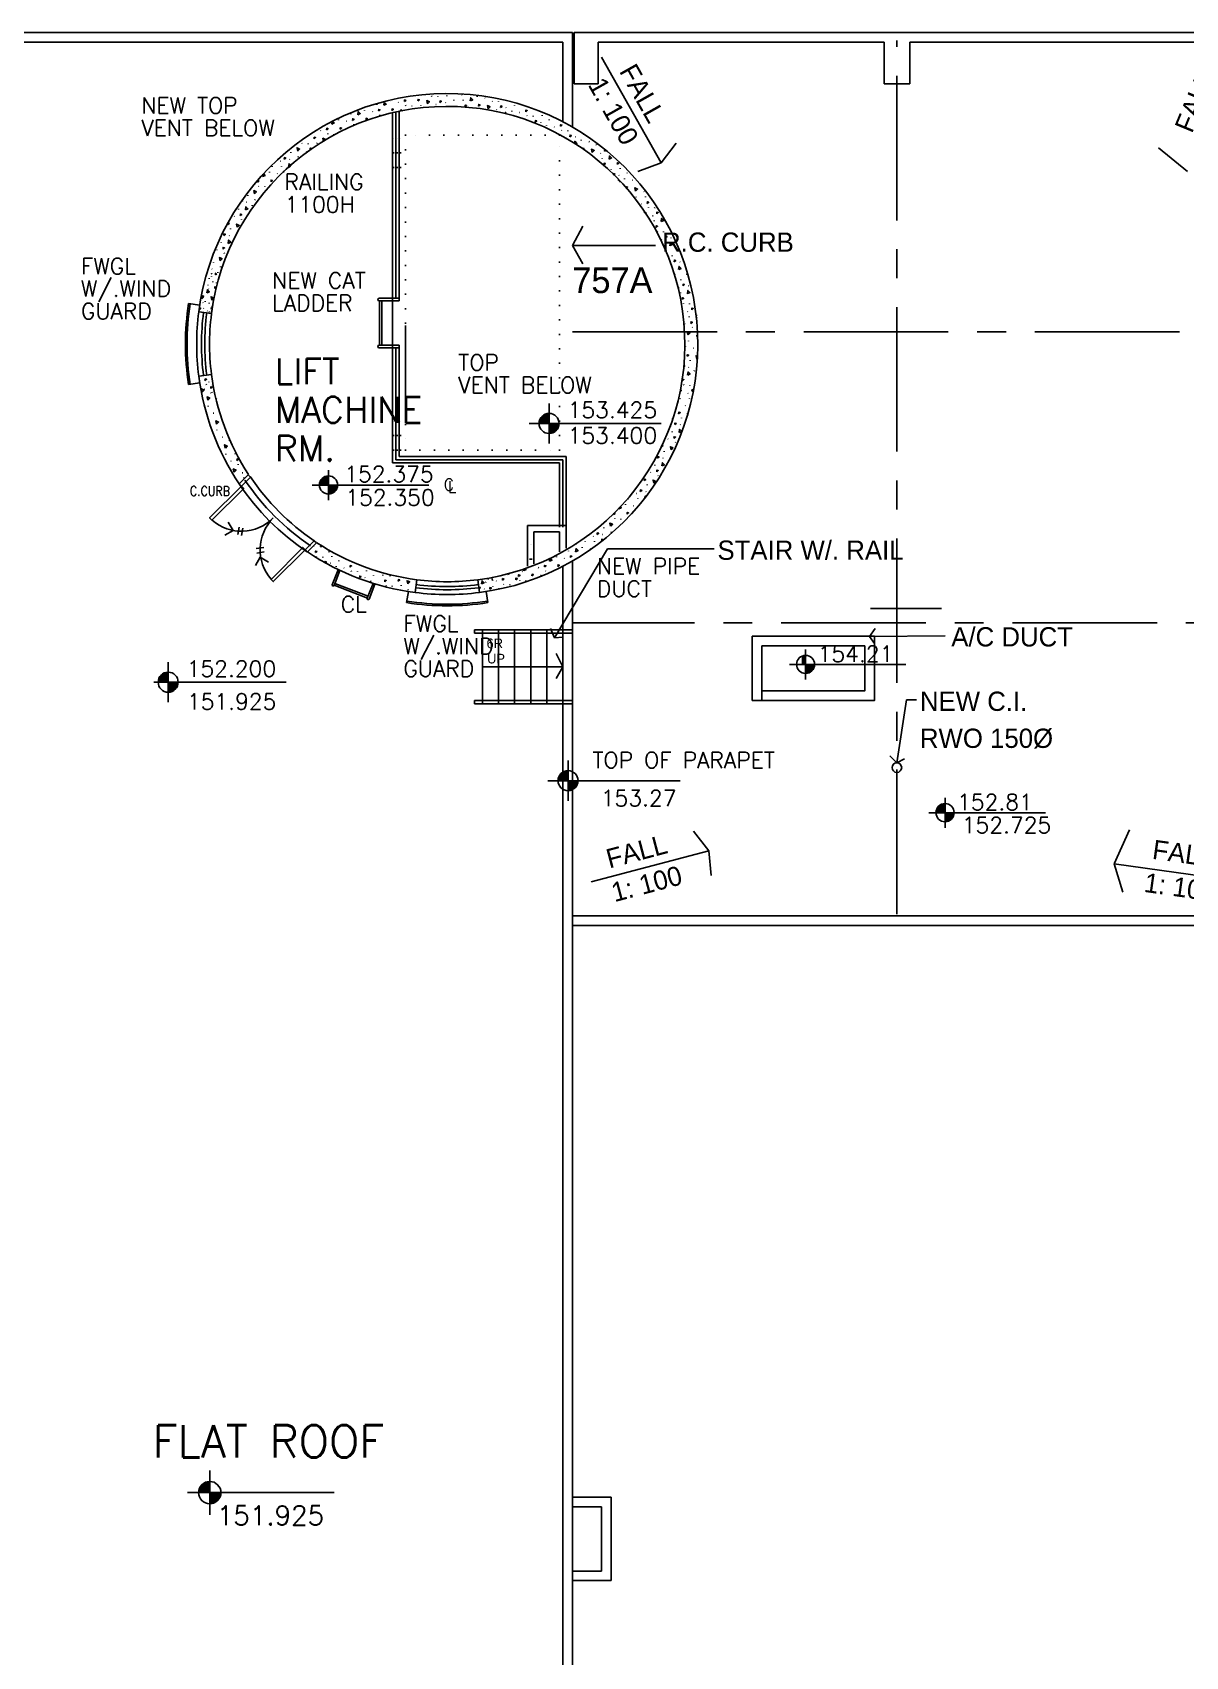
# Model space of a CAD drawing. Header units: millimetres. Extents: x -68474 to 336725, y -113450 to 40976.
# Drawn here: x 190544 to 208494, y 6444 to 31725 of the extents above; entities that cross this region are included whole.
import ezdxf
from ezdxf.enums import TextEntityAlignment as Align

# ---------------------------------------------------------------- set-up
doc = ezdxf.new("R2010")
doc.units = ezdxf.units.MM
doc.header["$LTSCALE"] = 900
doc.linetypes.add('s3152a$0$CENTERX2', pattern=[4, 2.5, -0.5, 0.5, -0.5])
doc.linetypes.add('s3152a$0$DOT', pattern=[0.25, 0, -0.25])
for name, color, linetype in [('s3152a$0$-12', 7, 'Continuous'), ('s3152a$0$-14', 7, 'Continuous'), ('s3152a$0$-3', 7, 'Continuous'), ('s3152a$0$-4', 7, 'Continuous'), ('s3152a$0$-5', 7, 'Continuous'), ('s3152a$0$-6', 7, 'Continuous'), ('s3152a$0$-8', 7, 'Continuous'), ('s3152a$0$-9', 7, 'Continuous'), ('s3152a$0$14', 7, 'Continuous'), ('s3152a$0$20', 7, 'Continuous'), ('s3152a$0$21', 7, 'Continuous'), ('s3152a$0$33', 7, 'Continuous'), ('s3152a$0$35', 7, 'Continuous'), ('s3152a$0$8', 7, 'Continuous'), ('s3152a$0$BDPTEXT', 80, 'Continuous'), ('s3152a$0$DOG-HOUSE', 2, 'Continuous'), ('s3152a$0$Drainage', 252, 'Continuous'), ('s3152a$0$N-DIM', 1, 'Continuous'), ('s3152a$0$ROOM-NO', 4, 'Continuous')]:
    doc.layers.add(name, color=color, linetype=linetype)
doc.styles.add('s3152a$0$ROMANS', font='ROMANS', dxfattribs={"height": 0.2})
doc.styles.add('s3152a$0$STANDARD', font='txt')

# ---------------------------------------------------------------- blocks, each defined once
blk = doc.blocks.new('s3152a$0$CAT1')
at = {"layer": 's3152a$0$-9', "color": 223, "linetype": 'Continuous'}
for p, q in [((0, 250), (0, 0)), ((30, 0), (30, 250)), ((30, 245), (585, 245)), ((30, 215), (585, 215)), ((585, 0), (585, 250)), ((615, 250), (615, 0)), ((0, 0), (30, 0)), ((615, 0), (585, 0))]:
    blk.add_line(p, q, dxfattribs=at)
for centre in [(15, 250), (600, 250)]:
    blk.add_arc(centre, 15, 359.9999, 179.9999, dxfattribs=at)
blk = doc.blocks.new('s3152a')
at = {"layer": 's3152a$0$-12', "color": 7, "linetype": 'Continuous'}
for p, q in [((198586, 25636), (198742, 25636)), ((198586, 25630), (198742, 25630)), ((198586, 25624), (198742, 25624)), ((198586, 25618), (198741, 25618)), ((198586, 25612), (198740, 25612)), ((198586, 25605), (198739, 25605)), ((198586, 25599), (198737, 25599)), ((198586, 25593), (198735, 25593)), ((198586, 25586), (198733, 25586)), ((198586, 25580), (198731, 25580)), ((198586, 25574), (198728, 25574)), ((198586, 25568), (198725, 25568)), ((198586, 25562), (198722, 25562)), ((198586, 25555), (198718, 25555)), ((198586, 25549), (198714, 25549)), ((198586, 25543), (198709, 25543)), ((198586, 25536), (198704, 25536)), ((198586, 25530), (198699, 25530)), ((198586, 25524), (198692, 25524)), ((198586, 25518), (198685, 25518)), ((198586, 25512), (198677, 25512)), ((198586, 25505), (198667, 25505)), ((198586, 25499), (198656, 25499)), ((198586, 25493), (198642, 25493)), ((198586, 25486), (198622, 25486)), ((202532, 21888), (202532, 22020)), ((202532, 21888), (202532, 22020)), ((202538, 21888), (202538, 22022)), ((202538, 21888), (202538, 22022)), ((202543, 21888), (202543, 22023)), ((202543, 21888), (202543, 22023)), ((202549, 21888), (202549, 22025)), ((202549, 21888), (202549, 22025)), ((202555, 21888), (202555, 22026)), ((202555, 21888), (202555, 22026)), ((202560, 21887), (202560, 22027)), ((202560, 21887), (202560, 22027)), ((202566, 21887), (202566, 22028)), ((202566, 21887), (202566, 22028)), ((202572, 21887), (202572, 22028)), ((202572, 21887), (202572, 22028)), ((202577, 21887), (202577, 22028)), ((202577, 21887), (202577, 22028)), ((202579, 21651), (202579, 22119)), ((202579, 21651), (202579, 22119)), ((202327, 21885), (204142, 21885)), ((202327, 21885), (204142, 21885)), ((202579, 21886), (202719, 21886)), ((202579, 21886), (202719, 21886)), ((202579, 21880), (202719, 21880)), ((202579, 21880), (202719, 21880)), ((202579, 21875), (202719, 21875)), ((202579, 21875), (202719, 21875)), ((202579, 21869), (202718, 21869)), ((202579, 21869), (202718, 21869)), ((202579, 21863), (202717, 21863)), ((202579, 21863), (202717, 21863)), ((202579, 21858), (202716, 21858)), ((202579, 21858), (202716, 21858)), ((202579, 21852), (202715, 21852)), ((202579, 21852), (202715, 21852)), ((202579, 21847), (202713, 21847)), ((202579, 21847), (202713, 21847)), ((202579, 21841), (202711, 21841)), ((202579, 21841), (202711, 21841)), ((202579, 21835), (202709, 21835)), ((202579, 21835), (202709, 21835)), ((202579, 21830), (202707, 21830)), ((202579, 21830), (202707, 21830)), ((202579, 21824), (202704, 21824)), ((202579, 21824), (202704, 21824)), ((202579, 21818), (202701, 21818)), ((202579, 21818), (202701, 21818)), ((202579, 21813), (202698, 21813)), ((202579, 21813), (202698, 21813)), ((202579, 21807), (202694, 21807)), ((202579, 21807), (202694, 21807)), ((202579, 21802), (202690, 21802)), ((202579, 21802), (202690, 21802)), ((202579, 21796), (202685, 21796)), ((202579, 21796), (202685, 21796)), ((202579, 21790), (202680, 21790)), ((202579, 21790), (202680, 21790)), ((202579, 21785), (202674, 21785)), ((202579, 21785), (202674, 21785)), ((202579, 21779), (202668, 21779)), ((202579, 21779), (202668, 21779)), ((202579, 21773), (202661, 21773)), ((202579, 21773), (202661, 21773)), ((202579, 21768), (202652, 21768)), ((202579, 21768), (202652, 21768)), ((202579, 21762), (202642, 21762)), ((202579, 21762), (202642, 21762)), ((202579, 21757), (202629, 21757)), ((202579, 21757), (202629, 21757)), ((202579, 21751), (202611, 21751)), ((202579, 21751), (202611, 21751)), ((198835, 20077), (198835, 20226)), ((198841, 20077), (198841, 20228)), ((198847, 20077), (198847, 20230)), ((198854, 20077), (198854, 20231)), ((198860, 20077), (198860, 20232)), ((198866, 20077), (198866, 20233)), ((198872, 20077), (198872, 20233)), ((198878, 20077), (198878, 20233)), ((198881, 19765), (198881, 20390)), ((198568, 20078), (200626, 20078)), ((198568, 20078), (200626, 20078)), ((198728, 20078), (198728, 20113)), ((198735, 20078), (198735, 20133)), ((198741, 20078), (198741, 20147)), ((198747, 20078), (198747, 20158)), ((198754, 20077), (198754, 20168)), ((198760, 20077), (198760, 20176)), ((198766, 20077), (198766, 20183)), ((198772, 20077), (198772, 20190)), ((198778, 20077), (198778, 20195)), ((198785, 20077), (198785, 20200)), ((198791, 20077), (198791, 20205)), ((198797, 20077), (198797, 20209)), ((198804, 20077), (198804, 20213)), ((198810, 20077), (198810, 20216)), ((198816, 20077), (198816, 20219)), ((198822, 20077), (198822, 20222)), ((198828, 20077), (198828, 20224)), ((198880, 20075), (199037, 20075)), ((198880, 20069), (199036, 20069)), ((198880, 20063), (199036, 20063)), ((198880, 20057), (199035, 20057)), ((198880, 20050), (199034, 20050)), ((198880, 20044), (199033, 20044)), ((198880, 20038), (199032, 20038)), ((198880, 20032), (199030, 20032)), ((198880, 20025), (199028, 20025)), ((198880, 20019), (199025, 20019)), ((198880, 20013), (199023, 20013)), ((198880, 20007), (199020, 20007)), ((198880, 20000), (199016, 20000)), ((198880, 19994), (199012, 19994)), ((198880, 19988), (199008, 19988)), ((198880, 19982), (199004, 19982)), ((198881, 19975), (198999, 19975)), ((198881, 19969), (198993, 19969)), ((198881, 19963), (198986, 19963)), ((198881, 19957), (198979, 19957)), ((198881, 19950), (198971, 19950)), ((198881, 19944), (198962, 19944)), ((198881, 19938), (198950, 19938)), ((198881, 19932), (198936, 19932)), ((198881, 19925), (198916, 19925)), ((204737, 19580), (204737, 19720)), ((204737, 19580), (204737, 19720)), ((204742, 19580), (204742, 19720)), ((204742, 19580), (204742, 19720)), ((204748, 19580), (204748, 19720)), ((204748, 19580), (204748, 19720)), ((204750, 19344), (204750, 19811)), ((204750, 19344), (204750, 19811)), ((204498, 19578), (206313, 19578)), ((204498, 19578), (206313, 19578)), ((204613, 19580), (204613, 19612)), ((204613, 19580), (204613, 19612)), ((204618, 19580), (204618, 19630)), ((204618, 19580), (204618, 19630)), ((204624, 19580), (204624, 19643)), ((204624, 19580), (204624, 19643)), ((204630, 19580), (204630, 19653)), ((204630, 19580), (204630, 19653)), ((204635, 19580), (204635, 19662)), ((204635, 19580), (204635, 19662)), ((204641, 19580), (204641, 19669)), ((204641, 19580), (204641, 19669)), ((204647, 19580), (204647, 19675)), ((204647, 19580), (204647, 19675)), ((204652, 19580), (204652, 19681)), ((204652, 19580), (204652, 19681)), ((204658, 19580), (204658, 19686)), ((204658, 19580), (204658, 19686)), ((204663, 19580), (204663, 19691)), ((204663, 19580), (204663, 19691)), ((204669, 19580), (204669, 19695)), ((204669, 19580), (204669, 19695)), ((204675, 19580), (204675, 19699)), ((204675, 19580), (204675, 19699)), ((204680, 19580), (204680, 19702)), ((204680, 19580), (204680, 19702)), ((204686, 19580), (204686, 19705)), ((204686, 19580), (204686, 19705)), ((204692, 19580), (204692, 19708)), ((204692, 19580), (204692, 19708)), ((204697, 19580), (204697, 19710)), ((204697, 19580), (204697, 19710)), ((204703, 19580), (204703, 19712)), ((204703, 19580), (204703, 19712)), ((204708, 19580), (204708, 19714)), ((204708, 19580), (204708, 19714)), ((204714, 19580), (204714, 19716)), ((204714, 19580), (204714, 19716)), ((204720, 19580), (204720, 19717)), ((204720, 19580), (204720, 19717)), ((204725, 19580), (204725, 19718)), ((204725, 19580), (204725, 19718)), ((204731, 19580), (204731, 19719)), ((204731, 19580), (204731, 19719)), ((204749, 19578), (204890, 19578)), ((204749, 19578), (204890, 19578)), ((204749, 19573), (204890, 19573)), ((204749, 19573), (204890, 19573)), ((204749, 19567), (204889, 19567)), ((204749, 19567), (204889, 19567)), ((204749, 19561), (204889, 19561)), ((204749, 19561), (204889, 19561)), ((204749, 19556), (204888, 19556)), ((204749, 19556), (204888, 19556)), ((204749, 19550), (204887, 19550)), ((204749, 19550), (204887, 19550)), ((204749, 19544), (204885, 19544)), ((204749, 19544), (204885, 19544)), ((204750, 19539), (204884, 19539)), ((204750, 19539), (204884, 19539)), ((204750, 19533), (204882, 19533)), ((204750, 19533), (204882, 19533)), ((204750, 19528), (204880, 19528)), ((204750, 19528), (204880, 19528)), ((204750, 19522), (204877, 19522)), ((204750, 19522), (204877, 19522)), ((204750, 19516), (204875, 19516)), ((204750, 19516), (204875, 19516)), ((204750, 19511), (204872, 19511)), ((204750, 19511), (204872, 19511)), ((204750, 19505), (204868, 19505)), ((204750, 19505), (204868, 19505)), ((204750, 19499), (204865, 19499)), ((204750, 19499), (204865, 19499)), ((204750, 19494), (204860, 19494)), ((204750, 19494), (204860, 19494)), ((204750, 19488), (204856, 19488)), ((204750, 19488), (204856, 19488)), ((204750, 19483), (204851, 19483)), ((204750, 19483), (204851, 19483)), ((204750, 19477), (204845, 19477)), ((204750, 19477), (204845, 19477)), ((204750, 19471), (204838, 19471)), ((204750, 19471), (204838, 19471)), ((204750, 19466), (204831, 19466)), ((204750, 19466), (204831, 19466)), ((204750, 19460), (204823, 19460)), ((204750, 19460), (204823, 19460)), ((204750, 19454), (204812, 19454)), ((204750, 19454), (204812, 19454)), ((204750, 19449), (204800, 19449)), ((204750, 19449), (204800, 19449)), ((204750, 19443), (204781, 19443)), ((204750, 19443), (204781, 19443))]:
    blk.add_line(p, q, dxfattribs=at)
for centre, radius in [((202579, 21888), 141), ((202579, 21888), 141), ((198881, 20078), 156), ((204750, 19580), 141), ((204750, 19580), 141)]:
    blk.add_circle(centre, radius, dxfattribs=at)
at = {"layer": 's3152a$0$-3', "color": 92, "linetype": 'Continuous'}
for p, q in [((193132, 27376), (193331, 27350)), ((193132, 26374), (193331, 26400)), ((193903, 24839), (193762, 24697)), ((194964, 23778), (194822, 23637)), ((196499, 23007), (196525, 23206)), ((197475, 23206), (197501, 23007))]:
    blk.add_line(p, q, dxfattribs=at)
for radius, start, end in [(3900, 277.3763, 172.6237), (3700, 277.3759, 172.6242), (3900, 187.3748, 213.911), (3700, 187.3754, 213.3034), (3700, 236.6944, 262.6241), (3900, 236.0869, 262.6237)]:
    blk.add_arc((197000, 26875), radius, start, end, dxfattribs=at)
at = {"layer": 's3152a$0$-4', "color": 52, "linetype": 'Continuous'}
for p, q in [((198250, 24050), (198250, 23417)), ((198250, 24050), (198850, 24050)), ((198850, 24050), (198850, 23696)), ((198350, 23950), (198750, 23950)), ((198350, 23950), (198350, 23455)), ((198750, 23950), (198750, 23640))]:
    blk.add_line(p, q, dxfattribs=at)
at = {"layer": 's3152a$0$-5', "color": 144, "linetype": 'Continuous'}
for p, q in [((192974, 27507), (193147, 27480)), ((193147, 26270), (192974, 26243)), ((196395, 23022), (196368, 22849)), ((197605, 23022), (197632, 22849))]:
    blk.add_line(p, q, dxfattribs=at)
for radius, start, end in [(4075, 171.0769, 188.9246), (4050, 171.0765, 188.9246), (3900, 172.6237, 187.3748), (3825, 172.6239, 187.3752), (3775, 172.624, 187.3755), (3700, 171.6691, 187.3759), (3900, 262.6237, 277.3763), (3825, 262.6239, 277.3761), (3775, 262.624, 277.376), (3700, 262.6241, 277.3759), (4075, 261.0751, 278.9221), (4050, 261.0752, 278.9222)]:
    blk.add_arc((197000, 26875), radius, start, end, dxfattribs=at)
at = {"layer": 's3152a$0$-6', "color": 7, "linetype": 'Continuous'}
for p, q in [((193743, 23908), (193762, 24026)), ((193799, 23893), (193818, 24010)), ((194026, 23691), (194143, 23710)), ((194034, 23620), (194151, 23639))]:
    blk.add_line(p, q, dxfattribs=at)
for points in [[(193797, 24662), (193762, 24697), (193903, 24839), (193938, 24803)], [(193797, 24662), (193832, 24627), (193338, 24132), (193302, 24167)], [(194787, 23672), (194822, 23637), (194964, 23778), (194928, 23814)], [(194787, 23672), (194752, 23708), (194257, 23212), (194292, 23177)]]:
    blk.add_lwpolyline(points, close=True, dxfattribs=at)
for points in [[(193536, 23900), (193666, 23974), (193592, 24104)], [(194014, 23426), (194090, 23556), (194219, 23480)]]:
    blk.add_lwpolyline(points, dxfattribs=at)
for centre, start, end in [((193797, 24662), 229.096, 315), ((194787, 23672), 135, 220.904)]:
    blk.add_arc(centre, 700, start, end, dxfattribs=at)
at = {"layer": 's3152a$0$-8', "color": 1, "linetype": 'Continuous'}
for p, q in [((180750, 31725), (198950, 31725)), ((198950, 31725), (198950, 30252)), ((198975, 31725), (233050, 31725)), ((198975, 31725), (198975, 30925)), ((180900, 31575), (198800, 31575)), ((198800, 31575), (198800, 30335)), ((199350, 31575), (199350, 30925)), ((199350, 31575), (203800, 31575)), ((203800, 31575), (203800, 30925)), ((204200, 31575), (204200, 30925)), ((204200, 31575), (209800, 31575)), ((198975, 30925), (199350, 30925)), ((203800, 30925), (204200, 30925)), ((196150, 30476), (196150, 25025)), ((196150, 25025), (198750, 25025)), ((198750, 25025), (198750, 24025)), ((198800, 23415), (198800, -17200)), ((198950, 23497), (198950, -6050)), ((214100, 17825), (198950, 17825)), ((198950, 8925), (199550, 8925)), ((199550, 8925), (199550, 7625)), ((198950, 8775), (199400, 8775)), ((199400, 8775), (199400, 7775)), ((199400, 7775), (198950, 7775)), ((199550, 7625), (198950, 7625))]:
    blk.add_line(p, q, dxfattribs=at)
at = {"layer": 's3152a$0$-8', "color": 4, "linetype": 'Continuous'}
for p, q in [((198975, 31725), (233362, 31725)), ((199350, 31575), (203800, 31575)), ((199350, 31575), (199350, 30925)), ((203800, 31575), (203800, 30925)), ((204200, 31575), (209800, 31575)), ((204200, 31575), (204200, 30925)), ((198975, 30925), (199350, 30925)), ((203800, 30925), (204200, 30925)), ((198950, 21275), (198800, 21275)), ((214100, 17975), (198950, 17975)), ((214100, 17825), (198950, 17825))]:
    blk.add_line(p, q, dxfattribs=at)
at = {"layer": 's3152a$0$-8', "color": 1, "linetype": 's3152a$0$DOT'}
for p, q in [((198250, 23925), (198350, 23925)), ((198290, 23525), (198290, 23925)), ((198313, 23525), (198313, 23925)), ((198250, 23525), (198350, 23525))]:
    blk.add_line(p, q, dxfattribs=at)
blk.add_lwpolyline([(196350, 25225), (198750, 25225), (198750, 30125), (196350, 30125)], close=True, dxfattribs=at)
at = {"layer": 's3152a$0$-8', "color": 1, "linetype": 'Continuous'}
blk.add_arc((196998, 26873), 3900, 213.911, 235.9049, dxfattribs=at)
at = {"layer": 's3152a$0$-9', "color": 223, "linetype": 'Continuous'}
for p, q in [((196200, 30487), (196200, 27586)), ((196250, 30498), (196250, 27586)), ((196350, 27162), (196350, 25875)), ((196200, 26818), (196200, 25075)), ((196250, 26818), (196250, 25125)), ((193399, 26018), (193406, 26033)), ((196200, 25075), (198800, 25075)), ((196250, 25125), (198850, 25125)), ((198800, 25075), (198800, 24025)), ((198850, 25125), (198850, 24025))]:
    blk.add_line(p, q, dxfattribs=at)
at = {"layer": 's3152a$0$-9', "color": 223, "linetype": 's3152a$0$DOT'}
for p, q in [((196150, 30125), (196350, 30125)), ((196162, 29625), (196162, 30125)), ((196223, 29625), (196223, 30125)), ((196273, 29625), (196273, 30125)), ((196150, 29625), (196350, 29625)), ((196150, 25725), (196350, 25725)), ((196162, 25225), (196162, 25725)), ((196223, 25225), (196223, 25725)), ((196273, 25225), (196273, 25725)), ((196150, 25225), (196350, 25225))]:
    blk.add_line(p, q, dxfattribs=at)
at = {"layer": 's3152a$0$20', "color": 223, "linetype": 'Continuous'}
for p, q in [((195902, 30600), (195902, 30603)), ((196011, 30592), (196017, 30632)), ((196115, 30656), (196116, 30658)), ((196239, 30640), (196244, 30636)), ((196353, 30591), (196356, 30584)), ((196588, 30588), (196589, 30596)), ((196757, 30738), (196760, 30731)), ((196822, 30606), (196827, 30602)), ((196853, 30723), (196854, 30731)), ((196971, 30636), (196976, 30632)), ((196992, 30735), (196993, 30743)), ((197104, 30666), (197104, 30674)), ((197226, 30753), (197232, 30749)), ((197250, 30667), (197251, 30676)), ((197464, 30723), (197464, 30732)), ((197587, 30708), (197592, 30704)), ((197701, 30658), (197704, 30651)), ((197797, 30643), (197798, 30652)), ((198048, 30586), (198048, 30595)), ((195307, 30361), (195308, 30370)), ((195431, 30346), (195436, 30342)), ((195498, 30452), (195499, 30461)), ((195711, 30508), (195712, 30517)), ((195835, 30493), (195840, 30489)), ((195949, 30444), (195952, 30436)), ((196449, 30576), (196450, 30584)), ((197060, 30581), (197060, 30585)), ((197766, 30526), (197772, 30522)), ((197915, 30556), (197920, 30552)), ((198004, 30497), (198004, 30505)), ((198127, 30481), (198132, 30477)), ((198241, 30432), (198244, 30425)), ((198337, 30417), (198338, 30426)), ((198476, 30429), (198477, 30438)), ((198588, 30360), (198588, 30368)), ((195027, 30199), (195032, 30195)), ((195140, 30150), (195144, 30142)), ((195203, 30298), (195208, 30334)), ((195237, 30134), (195237, 30143)), ((195544, 30297), (195548, 30289)), ((198455, 30330), (198460, 30326)), ((198544, 30270), (198544, 30279)), ((198667, 30255), (198672, 30251)), ((198781, 30205), (198784, 30198)), ((198877, 30190), (198878, 30199)), ((198995, 30103), (199000, 30099)), ((199128, 30133), (199128, 30136)), ((194568, 29852), (194568, 29861)), ((194736, 30002), (194740, 29995)), ((194802, 29870), (194807, 29866)), ((194833, 29987), (194833, 29996)), ((194972, 29999), (194973, 30008)), ((198846, 30073), (198852, 30070)), ((199084, 30044), (199084, 30052)), ((199207, 30028), (199213, 30024)), ((199321, 29979), (199324, 29972)), ((199386, 29847), (199392, 29843)), ((199451, 29877), (199453, 29901)), ((199468, 29890), (199451, 29877)), ((194275, 29636), (194276, 29645)), ((194398, 29723), (194403, 29720)), ((194422, 29638), (194422, 29646)), ((194558, 29643), (194532, 29630)), ((194546, 29753), (194551, 29749)), ((194679, 29783), (194680, 29792)), ((199410, 29761), (199411, 29770)), ((199553, 29590), (199554, 29599)), ((199692, 29602), (199693, 29611)), ((194064, 29335), (194068, 29328)), ((194127, 29483), (194132, 29521)), ((194160, 29320), (194161, 29328)), ((194231, 29547), (194232, 29555)), ((194355, 29531), (194360, 29527)), ((199671, 29503), (199676, 29499)), ((199760, 29444), (199760, 29452)), ((199804, 29533), (199804, 29542)), ((199883, 29428), (199889, 29424)), ((193874, 29086), (193879, 29082)), ((193896, 29184), (193896, 29193)), ((194007, 29115), (194008, 29124)), ((199940, 29160), (199940, 29168)), ((200062, 29247), (200068, 29243)), ((200086, 29161), (200087, 29170)), ((193683, 28864), (193688, 28860)), ((193750, 28970), (193750, 28979)), ((193963, 29026), (193964, 29035)), ((200019, 29055), (200024, 29051)), ((200133, 29005), (200136, 28998)), ((200198, 28873), (200204, 28869)), ((200229, 28990), (200230, 28999)), ((193583, 28735), (193583, 28738)), ((193628, 28664), (193628, 28673)), ((193796, 28814), (193800, 28807)), ((200222, 28788), (200223, 28796)), ((200269, 28632), (200272, 28624)), ((200365, 28617), (200366, 28625)), ((193414, 28343), (193420, 28339)), ((193482, 28449), (193482, 28458)), ((193606, 28565), (193611, 28561)), ((200334, 28500), (200340, 28496)), ((200358, 28416), (200359, 28423)), ((200483, 28530), (200488, 28526)), ((200606, 28334), (200596, 28326)), ((193360, 28143), (193360, 28152)), ((193471, 28074), (193471, 28083)), ((193528, 28294), (193532, 28286)), ((200501, 28243), (200502, 28252)), ((200619, 28156), (200624, 28152)), ((193296, 27892), (193296, 27901)), ((193328, 27924), (193333, 27920)), ((193338, 28044), (193343, 28040)), ((193352, 27838), (193352, 27847)), ((193412, 27968), (193392, 27954)), ((193407, 27823), (193408, 27832)), ((193427, 27985), (193427, 27993)), ((200637, 27870), (200638, 27878)), ((200732, 27953), (200734, 27972)), ((200738, 27958), (200732, 27953)), ((193274, 27793), (193279, 27789)), ((193285, 27732), (193290, 27728)), ((200606, 27752), (200612, 27749)), ((200630, 27667), (200631, 27676)), ((200755, 27782), (200760, 27779)), ((193196, 27522), (193200, 27515)), ((193208, 27433), (193213, 27429)), ((193230, 27532), (193230, 27541)), ((193262, 27390), (193267, 27386)), ((193292, 27507), (193293, 27515)), ((193297, 27373), (193298, 27382)), ((193344, 27434), (193326, 27420)), ((193341, 27463), (193342, 27472)), ((200677, 27511), (200680, 27504)), ((200742, 27379), (200747, 27375)), ((200773, 27496), (200774, 27505)), ((200875, 27286), (200881, 27332)), ((200699, 27187), (200704, 27183)), ((200766, 27294), (200767, 27302)), ((200813, 27138), (200816, 27130)), ((200889, 27292), (200876, 27286)), ((200711, 26829), (200712, 26838)), ((200755, 26918), (200756, 26927)), ((200835, 26813), (200840, 26810)), ((200878, 27005), (200883, 27002)), ((200902, 26920), (200903, 26929)), ((200780, 26614), (200781, 26622)), ((200887, 26644), (200886, 26643)), ((193312, 26398), (193310, 26397)), ((193310, 26397), (193310, 26397)), ((200758, 26515), (200764, 26511)), ((200847, 26455), (200848, 26464)), ((193224, 26174), (193229, 26170)), ((193247, 26248), (193251, 26241)), ((193290, 26281), (193291, 26289)), ((193313, 26116), (193318, 26112)), ((193337, 26125), (193340, 26118)), ((193344, 26233), (193344, 26242)), ((200680, 26243), (200684, 26236)), ((200746, 26111), (200751, 26107)), ((200777, 26228), (200778, 26237)), ((193280, 25905), (193280, 25914)), ((193359, 25801), (193365, 25797)), ((200623, 26024), (200624, 26033)), ((200703, 25919), (200708, 25915)), ((200770, 26026), (200771, 26034)), ((193416, 25532), (193416, 25541)), ((200478, 25591), (200483, 25587)), ((200509, 25708), (200509, 25716)), ((200626, 25620), (200632, 25617)), ((200648, 25720), (200649, 25728)), ((193495, 25427), (193501, 25423)), ((193591, 25437), (193591, 25440)), ((193592, 25438), (193591, 25437)), ((193609, 25378), (193612, 25370)), ((200435, 25398), (200440, 25395)), ((200502, 25505), (200502, 25514)), ((200548, 25349), (200552, 25342)), ((193552, 25158), (193552, 25167)), ((193631, 25053), (193636, 25050)), ((193674, 25246), (193679, 25242)), ((193698, 25160), (193699, 25169)), ((200335, 25270), (200336, 25280)), ((200358, 25100), (200363, 25096)), ((200380, 25199), (200380, 25208)), ((193745, 25004), (193748, 24997)), ((193810, 24872), (193816, 24868)), ((193834, 24786), (193835, 24795)), ((200167, 24878), (200172, 24874)), ((200234, 24984), (200234, 24993)), ((200280, 24828), (200284, 24821)), ((199942, 24549), (199947, 24546)), ((200090, 24579), (200095, 24576)), ((200112, 24678), (200112, 24687)), ((199670, 24309), (199672, 24317)), ((199775, 24373), (199776, 24381)), ((199819, 24462), (199820, 24471)), ((199899, 24357), (199904, 24354)), ((199966, 24464), (199966, 24473)), ((199440, 24011), (199440, 24019)), ((199590, 24220), (199592, 24239)), ((199608, 24161), (199612, 24154)), ((199704, 24146), (199705, 24154)), ((199014, 23764), (199019, 23761)), ((199147, 23794), (199147, 23803)), ((199270, 23882), (199275, 23878)), ((199294, 23796), (199294, 23805)), ((199418, 23912), (199423, 23908)), ((199551, 23942), (199551, 23950)), ((194920, 23724), (194920, 23733)), ((194966, 23569), (194970, 23561)), ((195029, 23717), (195031, 23735)), ((195046, 23725), (195030, 23717)), ((195063, 23554), (195063, 23562)), ((195157, 23637), (195158, 23645)), ((195164, 23642), (195157, 23637)), ((195202, 23565), (195202, 23574)), ((198594, 23494), (198600, 23532)), ((198699, 23558), (198699, 23567)), ((198822, 23542), (198828, 23539)), ((198890, 23649), (198890, 23658)), ((199103, 23705), (199103, 23714)), ((199226, 23690), (199232, 23686)), ((195180, 23466), (195185, 23463)), ((195269, 23407), (195270, 23416)), ((195313, 23496), (195314, 23505)), ((195393, 23391), (195398, 23388)), ((195506, 23342), (195510, 23335)), ((195603, 23327), (195603, 23336)), ((195742, 23339), (195742, 23348)), ((195853, 23270), (195854, 23278)), ((196000, 23272), (196000, 23280)), ((196109, 23264), (196109, 23265)), ((196110, 23265), (196110, 23264)), ((197939, 23287), (197940, 23293)), ((197970, 23301), (197940, 23287)), ((198168, 23335), (198173, 23331)), ((198190, 23347), (198193, 23369)), ((198418, 23395), (198424, 23392)), ((198532, 23346), (198535, 23339)), ((198628, 23331), (198629, 23340)), ((198936, 23493), (198937, 23491)), ((195720, 23240), (195725, 23236)), ((195809, 23180), (195810, 23189)), ((195933, 23165), (195938, 23161)), ((196046, 23116), (196050, 23108)), ((196143, 23100), (196143, 23109)), ((196282, 23112), (196283, 23121)), ((196393, 23043), (196394, 23052)), ((197577, 23064), (197582, 23061)), ((197598, 23164), (197599, 23172)), ((197640, 23203), (197640, 23212)), ((197703, 23192), (197693, 23238)), ((197698, 23239), (197701, 23238)), ((197716, 23205), (197704, 23192)), ((197710, 23094), (197710, 23103)), ((197764, 23188), (197769, 23184)), ((197877, 23138), (197881, 23131)), ((197973, 23123), (197974, 23132)), ((198113, 23136), (198113, 23144)), ((198128, 23199), (198131, 23192)), ((198224, 23184), (198225, 23193))]:
    blk.add_line(p, q, dxfattribs=at)
for points in [[(196026, 30635), (196050, 30610), (196012, 30592)], [(196335, 30650), (196337, 30675), (196358, 30668), (196335, 30650)], [(196544, 30659), (196546, 30683), (196567, 30677), (196544, 30659)], [(196693, 30616), (196682, 30666), (196723, 30646), (196694, 30616)], [(196887, 30636), (196889, 30660), (196910, 30654), (196887, 30636)], [(197279, 30571), (197281, 30595), (197302, 30589), (197279, 30571)], [(197359, 30660), (197366, 30710), (197398, 30678), (197360, 30660)], [(197488, 30579), (197490, 30604), (197511, 30597), (197488, 30579)], [(195219, 30339), (195242, 30316), (195204, 30298)], [(195526, 30356), (195529, 30381), (195550, 30374), (195526, 30356)], [(195607, 30445), (195614, 30496), (195646, 30463), (195608, 30445)], [(195736, 30365), (195738, 30389), (195759, 30383), (195736, 30365)], [(195931, 30503), (195933, 30528), (195954, 30521), (195931, 30503)], [(196140, 30512), (196142, 30536), (196163, 30530), (196140, 30512)], [(196282, 30501), (196278, 30519), (196305, 30506)], [(197637, 30536), (197626, 30587), (197667, 30567), (197638, 30537)], [(197831, 30556), (197833, 30581), (197854, 30574), (197831, 30556)], [(197905, 30475), (197906, 30484), (197917, 30473)], [(198223, 30491), (198225, 30516), (198246, 30510), (198223, 30491)], [(198371, 30330), (198373, 30354), (198394, 30348), (198371, 30330)], [(194927, 30070), (194930, 30095), (194951, 30088), (194927, 30070)], [(195122, 30209), (195125, 30234), (195146, 30227), (195122, 30209)], [(195331, 30218), (195334, 30242), (195355, 30236), (195331, 30218)], [(198763, 30265), (198765, 30289), (198786, 30283), (198763, 30265)], [(198911, 30103), (198913, 30128), (198934, 30121), (198911, 30103)], [(194673, 29880), (194662, 29931), (194703, 29911), (194673, 29881)], [(194866, 29900), (194869, 29925), (194890, 29918), (194866, 29900)], [(195076, 30029), (195066, 30078), (195107, 30058), (195080, 30031)], [(198981, 29994), (198986, 30031), (199018, 29998), (198994, 29987)], [(199109, 29911), (199110, 29924), (199132, 29918), (199116, 29906)], [(199257, 29857), (199246, 29907), (199288, 29887), (199258, 29858)], [(194462, 29753), (194465, 29778), (194486, 29771), (194462, 29753)], [(194531, 29630), (194538, 29681), (194567, 29651)], [(199439, 29665), (199441, 29689), (199462, 29683), (199439, 29665)], [(199519, 29754), (199526, 29804), (199558, 29772), (199520, 29754)], [(199648, 29673), (199650, 29698), (199672, 29691), (199648, 29673)], [(194046, 29394), (194049, 29419), (194070, 29412), (194046, 29394)], [(194138, 29529), (194165, 29501), (194127, 29483)], [(194255, 29403), (194258, 29427), (194279, 29421), (194255, 29403)], [(194450, 29544), (194453, 29566), (194469, 29561)], [(199587, 29510), (199589, 29528), (199610, 29521), (199591, 29506)], [(199662, 29428), (199662, 29431), (199694, 29398), (199691, 29396)], [(193806, 29106), (193814, 29104), (193795, 29089)], [(194000, 29213), (193990, 29263), (194031, 29243), (194001, 29213)], [(199784, 29300), (199786, 29324), (199808, 29318), (199784, 29300)], [(199933, 29257), (199922, 29307), (199964, 29287), (199934, 29258)], [(200115, 29065), (200117, 29089), (200138, 29083), (200115, 29065)], [(193778, 28874), (193780, 28898), (193802, 28892), (193778, 28874)], [(193858, 28962), (193866, 29013), (193897, 28980), (193859, 28963)], [(200061, 28932), (200099, 28914), (200083, 28898)], [(200263, 28903), (200265, 28928), (200286, 28921), (200263, 28903)], [(200331, 28780), (200338, 28831), (200370, 28798), (200332, 28780)], [(193522, 28565), (193524, 28589), (193546, 28583), (193522, 28565)], [(193593, 28757), (193607, 28753), (193583, 28735)], [(193732, 28692), (193722, 28742), (193763, 28722), (193733, 28693)], [(200251, 28691), (200253, 28716), (200274, 28709), (200251, 28691)], [(193510, 28353), (193512, 28378), (193534, 28371), (193510, 28353)], [(193590, 28442), (193597, 28493), (193629, 28460), (193591, 28442)], [(200396, 28340), (200410, 28336), (200402, 28329)], [(200399, 28530), (200401, 28554), (200422, 28548), (200399, 28530)], [(200467, 28406), (200474, 28457), (200506, 28424), (200468, 28407)], [(200596, 28326), (200598, 28351), (200600, 28350)], [(193464, 28172), (193454, 28222), (193495, 28202), (193465, 28172)], [(200535, 28156), (200537, 28181), (200558, 28174), (200535, 28156)], [(200603, 28033), (200610, 28084), (200642, 28051), (200604, 28033)], [(193329, 27967), (193329, 27972), (193336, 27965)], [(193392, 27954), (193395, 27978), (193397, 27977)], [(200539, 27964), (200546, 27962), (200542, 27958)], [(193178, 27581), (193180, 27606), (193202, 27599), (193178, 27581)], [(193185, 27603), (193188, 27628), (193209, 27621), (193185, 27603)], [(193258, 27670), (193266, 27721), (193297, 27688), (193259, 27670)], [(193335, 27560), (193324, 27610), (193365, 27590), (193335, 27561)], [(193380, 27742), (193383, 27766), (193404, 27760), (193380, 27742)], [(200659, 27571), (200661, 27595), (200682, 27589), (200659, 27571)], [(200671, 27782), (200673, 27807), (200694, 27801), (200671, 27782)], [(200739, 27659), (200746, 27710), (200778, 27677), (200740, 27660)], [(193143, 27440), (193163, 27430), (193137, 27404)], [(193146, 27452), (193148, 27451), (193145, 27449)], [(193326, 27420), (193328, 27444), (193345, 27439)], [(200807, 27409), (200809, 27434), (200830, 27427), (200807, 27409)], [(200749, 27016), (200738, 27066), (200779, 27046), (200750, 27016)], [(200795, 27197), (200797, 27222), (200818, 27215), (200795, 27197)], [(200736, 26685), (200738, 26709), (200759, 26703), (200736, 26685)], [(200885, 26642), (200874, 26692), (200891, 26684)], [(193229, 26308), (193232, 26332), (193253, 26326), (193229, 26308)], [(200662, 26303), (200665, 26327), (200686, 26321), (200662, 26303)], [(200682, 26538), (200698, 26533), (200680, 26519)], [(200743, 26392), (200750, 26442), (200782, 26410), (200744, 26392)], [(193183, 26126), (193173, 26177), (193214, 26157), (193184, 26127)], [(193273, 26003), (193262, 26053), (193304, 26033), (193274, 26003)], [(193319, 26184), (193321, 26209), (193343, 26202), (193319, 26184)], [(200634, 26158), (200647, 26152), (200631, 26135)], [(200810, 26141), (200813, 26166), (200834, 26159), (200810, 26141)], [(200603, 25791), (200606, 25815), (200627, 25809), (200603, 25791)], [(200748, 25770), (200742, 25798), (200756, 25791)], [(193409, 25629), (193398, 25679), (193440, 25659), (193410, 25630)], [(200542, 25621), (200545, 25645), (200566, 25639), (200542, 25621)], [(200611, 25498), (200618, 25548), (200650, 25515), (200612, 25498)], [(193545, 25256), (193534, 25306), (193576, 25286), (193546, 25256)], [(200343, 25293), (200359, 25288), (200335, 25270)], [(200530, 25409), (200533, 25433), (200554, 25427), (200530, 25409)], [(193727, 25064), (193729, 25088), (193750, 25082), (193727, 25064)], [(200274, 25100), (200277, 25124), (200298, 25118), (200274, 25100)], [(200485, 25227), (200474, 25277), (200515, 25257), (200485, 25228)], [(193681, 24882), (193670, 24932), (193712, 24912), (193682, 24883)], [(200262, 24888), (200265, 24913), (200286, 24906), (200262, 24888)], [(200343, 24977), (200350, 25028), (200382, 24995), (200344, 24977)], [(200006, 24579), (200008, 24604), (200030, 24597), (200006, 24579)], [(200067, 24750), (200070, 24774), (200091, 24768), (200067, 24750)], [(200216, 24707), (200206, 24757), (200247, 24737), (200217, 24707)], [(199696, 24341), (199709, 24327), (199671, 24310)], [(200079, 24486), (200082, 24507), (200090, 24498)], [(199544, 24039), (199534, 24089), (199575, 24069), (199545, 24040)], [(199597, 24244), (199614, 24238), (199590, 24220)], [(199799, 24229), (199802, 24253), (199823, 24247), (199799, 24229)], [(199334, 23912), (199336, 23936), (199358, 23930), (199334, 23912)], [(199404, 23797), (199409, 23839), (199431, 23817)], [(194948, 23628), (194951, 23653), (194972, 23646), (194948, 23628)], [(198609, 23537), (198633, 23512), (198595, 23495)], [(198918, 23553), (198920, 23577), (198942, 23571), (198918, 23553)], [(198998, 23642), (199005, 23692), (199037, 23659), (198999, 23642)], [(195096, 23466), (195099, 23491), (195120, 23484), (195096, 23466)], [(195488, 23402), (195491, 23426), (195512, 23420), (195488, 23402)], [(195636, 23240), (195639, 23264), (195660, 23258), (195636, 23240)], [(198110, 23258), (198112, 23283), (198134, 23277), (198110, 23258)], [(198218, 23376), (198229, 23365), (198191, 23348)], [(198319, 23267), (198321, 23292), (198342, 23285), (198319, 23267)], [(198461, 23259), (198457, 23274), (198477, 23264)], [(198514, 23406), (198516, 23430), (198538, 23424), (198514, 23406)], [(198723, 23414), (198725, 23439), (198746, 23432), (198723, 23414)], [(196028, 23175), (196031, 23200), (196052, 23193), (196028, 23175)], [(196237, 23184), (196240, 23208), (196261, 23202), (196237, 23184)], [(196387, 23141), (196376, 23191), (196417, 23171), (196387, 23141)], [(197493, 23070), (197495, 23089), (197516, 23083), (197494, 23065)], [(197535, 23140), (197542, 23190), (197574, 23158), (197536, 23140)], [(197664, 23060), (197666, 23084), (197688, 23078), (197664, 23060)], [(197804, 23058), (197802, 23067), (197816, 23060)], [(197859, 23198), (197862, 23223), (197883, 23216), (197859, 23198)], [(198068, 23207), (198070, 23231), (198092, 23225), (198068, 23207)]]:
    blk.add_lwpolyline(points, dxfattribs=at)
at = {"layer": 's3152a$0$33', "color": 52, "linetype": 'Continuous'}
blk.add_line((203591, 22756), (204694, 22756), dxfattribs=at)
at = {"layer": 's3152a$0$35', "color": 7, "linetype": 'Continuous'}
for p, q in [((198540, 25638), (198540, 25788)), ((198547, 25638), (198547, 25789)), ((198553, 25638), (198553, 25791)), ((198559, 25638), (198559, 25792)), ((198565, 25638), (198565, 25793)), ((198572, 25638), (198572, 25794)), ((198578, 25638), (198578, 25794)), ((198584, 25638), (198584, 25794)), ((198586, 25326), (198586, 25951)), ((198274, 25639), (200331, 25639)), ((198434, 25639), (198434, 25674)), ((198440, 25639), (198440, 25694)), ((198447, 25639), (198447, 25708)), ((198453, 25639), (198453, 25720)), ((198459, 25638), (198459, 25729)), ((198465, 25638), (198465, 25737)), ((198472, 25638), (198472, 25744)), ((198478, 25638), (198478, 25751)), ((198484, 25638), (198484, 25756)), ((198490, 25638), (198490, 25762)), ((198497, 25638), (198497, 25766)), ((198503, 25638), (198503, 25770)), ((198509, 25638), (198509, 25774)), ((198515, 25638), (198515, 25778)), ((198522, 25638), (198522, 25780)), ((198528, 25638), (198528, 25783)), ((198534, 25638), (198534, 25786)), ((195049, 24680), (195049, 24776)), ((195054, 24680), (195054, 24782)), ((195060, 24680), (195060, 24787)), ((195066, 24680), (195066, 24791)), ((195071, 24680), (195071, 24795)), ((195077, 24680), (195077, 24799)), ((195082, 24680), (195082, 24802)), ((195088, 24680), (195088, 24806)), ((195094, 24680), (195094, 24808)), ((195099, 24680), (195099, 24811)), ((195105, 24680), (195105, 24813)), ((195111, 24680), (195111, 24815)), ((195116, 24680), (195116, 24816)), ((195122, 24680), (195122, 24818)), ((195128, 24680), (195128, 24819)), ((195133, 24680), (195133, 24820)), ((195139, 24680), (195139, 24820)), ((195144, 24680), (195144, 24821)), ((195150, 24680), (195150, 24821)), ((195152, 24444), (195152, 24912)), ((194900, 24678), (196715, 24678)), ((195015, 24681), (195015, 24712)), ((195021, 24681), (195021, 24730)), ((195026, 24681), (195026, 24743)), ((195032, 24681), (195032, 24754)), ((195038, 24680), (195038, 24762)), ((195043, 24680), (195043, 24769)), ((195152, 24679), (195292, 24679)), ((195152, 24673), (195292, 24673)), ((195152, 24667), (195292, 24667)), ((195152, 24662), (195291, 24662)), ((195152, 24656), (195290, 24656)), ((195152, 24650), (195289, 24650)), ((195152, 24645), (195288, 24645)), ((195152, 24639), (195286, 24639)), ((195152, 24634), (195284, 24634)), ((195152, 24628), (195282, 24628)), ((195152, 24622), (195280, 24622)), ((195152, 24617), (195277, 24617)), ((195152, 24611), (195274, 24611)), ((195152, 24606), (195271, 24606)), ((195152, 24600), (195267, 24600)), ((195152, 24594), (195263, 24594)), ((195152, 24589), (195258, 24589)), ((195152, 24583), (195253, 24583)), ((195152, 24577), (195247, 24577)), ((195152, 24572), (195241, 24572)), ((195152, 24566), (195233, 24566)), ((195152, 24560), (195225, 24560)), ((195152, 24555), (195215, 24555)), ((195152, 24549), (195202, 24549)), ((195152, 24544), (195184, 24544)), ((192572, 21611), (192572, 21742)), ((192578, 21611), (192578, 21746)), ((192585, 21610), (192585, 21750)), ((192591, 21610), (192591, 21753)), ((192597, 21610), (192597, 21755)), ((192604, 21610), (192604, 21758)), ((192610, 21610), (192610, 21760)), ((192616, 21610), (192616, 21762)), ((192622, 21610), (192622, 21763)), ((192628, 21610), (192628, 21764)), ((192635, 21610), (192635, 21765)), ((192641, 21610), (192641, 21766)), ((192647, 21610), (192647, 21766)), ((192654, 21610), (192654, 21767)), ((192656, 21298), (192656, 21923)), ((192433, 21611), (194491, 21611)), ((192504, 21611), (192504, 21646)), ((192510, 21611), (192510, 21666)), ((192516, 21611), (192516, 21680)), ((192522, 21611), (192522, 21692)), ((192528, 21611), (192528, 21701)), ((192535, 21611), (192535, 21709)), ((192541, 21611), (192541, 21716)), ((192547, 21611), (192547, 21723)), ((192554, 21611), (192554, 21729)), ((192560, 21611), (192560, 21734)), ((192566, 21611), (192566, 21738)), ((192655, 21609), (192812, 21609)), ((192655, 21602), (192811, 21602)), ((192655, 21596), (192811, 21596)), ((192655, 21590), (192810, 21590)), ((192655, 21584), (192809, 21584)), ((192655, 21577), (192808, 21577)), ((192655, 21571), (192806, 21571)), ((192656, 21565), (192805, 21565)), ((192656, 21559), (192803, 21559)), ((192656, 21552), (192800, 21552)), ((192656, 21546), (192798, 21546)), ((192656, 21540), (192795, 21540)), ((192656, 21534), (192791, 21534)), ((192656, 21527), (192788, 21527)), ((192656, 21521), (192783, 21521)), ((192656, 21515), (192779, 21515)), ((192656, 21509), (192774, 21509)), ((192656, 21502), (192768, 21502)), ((192656, 21496), (192762, 21496)), ((192656, 21490), (192754, 21490)), ((192656, 21484), (192746, 21484)), ((192656, 21477), (192737, 21477)), ((192656, 21471), (192725, 21471)), ((192656, 21465), (192711, 21465)), ((192656, 21459), (192691, 21459)), ((198835, 20077), (198835, 20226)), ((198841, 20077), (198841, 20228)), ((198847, 20077), (198847, 20230)), ((198854, 20077), (198854, 20231)), ((198860, 20077), (198860, 20232)), ((198866, 20077), (198866, 20233)), ((198872, 20077), (198872, 20233)), ((198878, 20077), (198878, 20233)), ((198881, 19765), (198881, 20390)), ((198568, 20078), (200626, 20078)), ((198728, 20078), (198728, 20113)), ((198735, 20078), (198735, 20133)), ((198741, 20078), (198741, 20147)), ((198747, 20078), (198747, 20158)), ((198754, 20077), (198754, 20168)), ((198760, 20077), (198760, 20176)), ((198766, 20077), (198766, 20183)), ((198772, 20077), (198772, 20190)), ((198778, 20077), (198778, 20195)), ((198785, 20077), (198785, 20200)), ((198791, 20077), (198791, 20205)), ((198797, 20077), (198797, 20209)), ((198804, 20077), (198804, 20213)), ((198810, 20077), (198810, 20216)), ((198816, 20077), (198816, 20219)), ((198822, 20077), (198822, 20222)), ((198828, 20077), (198828, 20224)), ((198880, 20075), (199037, 20075)), ((198880, 20069), (199036, 20069)), ((198880, 20063), (199036, 20063)), ((198880, 20057), (199035, 20057)), ((198880, 20050), (199034, 20050)), ((198880, 20044), (199033, 20044)), ((198880, 20038), (199032, 20038)), ((198880, 20032), (199030, 20032)), ((198880, 20025), (199028, 20025)), ((198880, 20019), (199025, 20019)), ((198880, 20013), (199023, 20013)), ((198880, 20007), (199020, 20007)), ((198880, 20000), (199016, 20000)), ((198880, 19994), (199012, 19994)), ((198880, 19988), (199008, 19988)), ((198880, 19982), (199004, 19982)), ((198881, 19975), (198999, 19975)), ((198881, 19969), (198993, 19969)), ((198881, 19963), (198986, 19963)), ((198881, 19957), (198979, 19957)), ((198881, 19950), (198971, 19950)), ((198881, 19944), (198962, 19944)), ((198881, 19938), (198950, 19938)), ((198881, 19932), (198936, 19932)), ((198881, 19925), (198916, 19925)), ((193169, 8995), (193169, 9104)), ((193176, 8995), (193176, 9112)), ((193183, 8995), (193183, 9120)), ((193190, 8995), (193190, 9126)), ((193197, 8995), (193197, 9132)), ((193204, 8995), (193204, 9137)), ((193211, 8995), (193211, 9141)), ((193218, 8995), (193218, 9146)), ((193225, 8995), (193225, 9149)), ((193232, 8995), (193232, 9153)), ((193238, 8995), (193238, 9156)), ((193245, 8995), (193245, 9158)), ((193252, 8995), (193252, 9160)), ((193259, 8995), (193259, 9162)), ((193266, 8995), (193266, 9164)), ((193273, 8995), (193273, 9166)), ((193280, 8994), (193280, 9167)), ((193287, 8994), (193287, 9168)), ((193294, 8994), (193294, 9168)), ((193301, 8994), (193301, 9168)), ((193303, 8648), (193303, 9342)), ((192956, 8995), (195242, 8995)), ((193134, 8995), (193134, 9034)), ((193141, 8995), (193141, 9057)), ((193148, 8995), (193148, 9072)), ((193155, 8995), (193155, 9085)), ((193162, 8995), (193162, 9096)), ((193303, 8993), (193477, 8993)), ((193303, 8986), (193476, 8986)), ((193303, 8979), (193476, 8979)), ((193303, 8972), (193475, 8972)), ((193303, 8965), (193474, 8965)), ((193303, 8958), (193473, 8958)), ((193303, 8951), (193471, 8951)), ((193303, 8944), (193469, 8944)), ((193303, 8937), (193467, 8937)), ((193303, 8930), (193464, 8930)), ((193303, 8923), (193461, 8923)), ((193303, 8916), (193458, 8916)), ((193303, 8909), (193454, 8909)), ((193303, 8902), (193450, 8902)), ((193303, 8895), (193445, 8895)), ((193303, 8888), (193440, 8888)), ((193303, 8882), (193434, 8882)), ((193303, 8874), (193428, 8874)), ((193303, 8868), (193421, 8868)), ((193303, 8861), (193413, 8861)), ((193303, 8854), (193404, 8854)), ((193303, 8847), (193393, 8847)), ((193303, 8840), (193381, 8840)), ((193303, 8833), (193365, 8833)), ((193303, 8826), (193342, 8826))]:
    blk.add_line(p, q, dxfattribs=at)
for centre, radius in [((198586, 25639), 156), ((195152, 24681), 141), ((192656, 21611), 156), ((198881, 20078), 156), ((193303, 8995), 174)]:
    blk.add_circle(centre, radius, dxfattribs=at)
at = {"layer": 's3152a$0$8', "color": 1, "linetype": 'Continuous'}
for radius in [3694, 3792]:
    blk.add_arc((196998, 26873), radius, 213.911, 235.9049, dxfattribs=at)
at = {"layer": 's3152a$0$BDPTEXT'}
for p, q in [((199400, 31342), (200330, 29696)), ((200330, 29696), (200566, 30001)), ((208523, 29560), (208074, 29927)), ((200330, 29696), (199967, 29559)), ((201071, 18986), (200835, 19292)), ((207382, 18784), (207624, 19311)), ((199243, 18503), (201071, 18986)), ((201071, 18986), (201111, 18601)), ((207382, 18784), (209255, 18524)), ((207382, 18784), (207518, 18344))]:
    blk.add_line(p, q, dxfattribs=at)
at = {"layer": 's3152a$0$DOG-HOUSE', "linetype": 'Continuous'}
blk.add_line((201900, 21475), (201900, 21325), dxfattribs=at)
at = {"layer": 's3152a$0$DOG-HOUSE', "color": 2, "linetype": 'Continuous'}
for points in [[(201750, 21325), (203650, 21325), (203650, 22325), (201750, 22325)], [(201900, 21475), (203500, 21475), (203500, 22175), (201900, 22175)]]:
    blk.add_lwpolyline(points, close=True, dxfattribs=at)
at = {"layer": 's3152a$0$Drainage', "linetype": 's3152a$0$CENTERX2'}
for p, q in [((204000, 18000), (204000, 31600)), ((198950, 27067), (233212, 27067)), ((215250, 22533), (198950, 22533))]:
    blk.add_line(p, q, dxfattribs=at)
at = {"layer": 's3152a$0$Drainage'}
for p, q in [((198950, 28410), (199109, 28708)), ((198950, 28410), (199109, 28126)), ((200245, 28410), (198950, 28410)), ((198669, 22302), (199496, 23689)), ((199496, 23689), (201156, 23689)), ((198669, 22302), (198608, 22446)), ((198669, 22302), (198802, 22312)), ((203572, 22320), (203663, 22447)), ((203572, 22320), (203663, 22447)), ((203572, 22320), (204750, 22332)), ((203572, 22320), (203650, 22211)), ((203572, 22320), (203650, 22211)), ((204000, 20357), (204149, 21338)), ((204149, 21338), (204308, 21338)), ((204149, 21338), (204308, 21338)), ((204000, 20357), (203890, 20467)), ((204000, 20357), (204120, 20416))]:
    blk.add_line(p, q, dxfattribs=at)
blk.add_circle((204000, 20282), 75, dxfattribs=at)
at = {"layer": 's3152a$0$N-DIM', "color": 7, "linetype": 'Continuous'}
for p, q in [((198950, 22425), (197427, 22425)), ((197427, 22425), (197427, 22375)), ((198950, 22375), (197427, 22375)), ((197550, 22425), (197550, 21275)), ((197800, 22425), (197800, 21275)), ((198050, 22425), (198050, 21275)), ((198300, 22425), (198300, 21275)), ((198300, 22425), (198300, 21275)), ((198300, 22425), (198300, 21275)), ((198300, 22425), (198300, 21275)), ((198300, 22425), (198300, 21275)), ((198550, 22425), (198550, 21275)), ((198800, 22425), (198800, 21275)), ((198950, 22425), (198950, 22375)), ((198800, 21850), (198696, 22060)), ((197550, 21850), (198800, 21850)), ((198800, 21850), (198696, 21668)), ((198950, 21325), (197427, 21325)), ((197427, 21325), (197427, 21275)), ((198950, 21275), (197427, 21275)), ((198950, 21325), (198950, 21275))]:
    blk.add_line(p, q, dxfattribs=at)
at = {"layer": 's3152a$0$-9', "color": 223, "linetype": 'Continuous'}
for p, xscale, yscale, rotation in [((196252, 26818), 1.25, 1.25, 90), ((195874, 23139), 0.9999978735339518, 0.9999978735339518, 158.8286110414814)]:
    blk.add_blockref('s3152a$0$CAT1', p, dxfattribs=dict(at, xscale=xscale, yscale=yscale, rotation=rotation))
at = {"layer": 's3152a$0$-12', "color": 1, "linetype": 'Continuous', "style": 's3152a$0$ROMANS'}
for s, p in [('154.21', (203356, 21927)), ('154.21', (203356, 21927)), ('153.27', (199980, 19681)), ('153.27', (199980, 19681)), ('152.81', (205527, 19620)), ('152.81', (205527, 19620)), ('152.725', (205707, 19262)), ('152.725', (205707, 19262))]:
    blk.add_text(s, height=250, dxfattribs=at).set_placement(p, align=Align.CENTER)
at = {"layer": 's3152a$0$-14', "color": 1, "linetype": 'Continuous', "style": 's3152a$0$ROMANS'}
blk.add_text('CL', height=250, dxfattribs=at).set_placement((195342, 22824), align=Align.MIDDLE_LEFT)
at = {"layer": 's3152a$0$14', "color": 1, "linetype": 'Continuous', "style": 's3152a$0$ROMANS'}
for s, p in [('C', (196944, 24687)), ('L', (197010, 24652))]:
    blk.add_text(s, height=180, dxfattribs=at).set_placement(p, align=Align.MIDDLE_LEFT)
at = {"layer": 's3152a$0$14', "color": 1, "linetype": 'Continuous', "style": 's3152a$0$ROMANS', "width": 0.833333}
blk.add_text('C.CURB', height=150, dxfattribs=at).set_placement((192995, 24586), align=Align.MIDDLE_LEFT)
at = {"layer": 's3152a$0$21', "color": 1, "linetype": 'Continuous', "style": 's3152a$0$ROMANS'}
for s, p in [('NEW TOP ', (192238, 30589)), ('VENT BELOW', (192238, 30239)), ('RAILING ', (194468, 29398)), ('1100H', (194468, 29048)), ('FWGL', (191298, 28088)), ('W/.WIND ', (191298, 27738)), ('NEW CAT', (194275, 27864)), ('LADDER', (194275, 27514)), ('GUARD', (191298, 27388)), ('TOP ', (197172, 26587)), ('VENT BELOW', (197172, 26237)), ('NEW PIPE', (199331, 23416)), ('DUCT', (199331, 23066)), ('FWGL', (196318, 22522)), ('W/.WIND ', (196318, 22172)), ('GUARD', (196318, 21822))]:
    blk.add_text(s, height=250, dxfattribs=at).set_placement(p, align=Align.MIDDLE_LEFT)
at = {"layer": 's3152a$0$21', "color": 52, "linetype": 'Continuous', "style": 's3152a$0$ROMANS'}
for s, height, p in [('LIFT', 400, (194314, 26251)), ('MACHINE', 400, (194314, 25651)), ('RM.', 400, (194314, 25051)), ('FLAT ROOF', 500, (192417, 9544))]:
    blk.add_text(s, height=height, dxfattribs=at).set_placement(p)
at = {"layer": 's3152a$0$35', "color": 1, "linetype": 'Continuous', "style": 's3152a$0$ROMANS'}
for s, p in [('153.425', (199571, 25724)), ('153.400', (199571, 25326)), ('152.375', (196093, 24726)), ('152.350', (196109, 24362)), ('152.200', (193640, 21696)), ('151.925', (193644, 21184)), ('153.27', (199980, 19681))]:
    blk.add_text(s, height=250, dxfattribs=at).set_placement(p, align=Align.CENTER)
for s, height, p in [('TOP OF PARAPET', 250, (199262, 20399)), ('151.925', 300, (193412, 8641))]:
    blk.add_text(s, height=height, dxfattribs=at).set_placement(p, align=Align.MIDDLE_LEFT)
at = {"layer": 's3152a$0$BDPTEXT', "style": 's3152a$0$STANDARD'}
for s, rotation, p in [('FALL', 299.4489, (199671, 31123)), ('1: 100', 299.4489, (199184, 30912)), ('FALL', 67.4817, (208593, 30143)), ('FALL', 14.7905, (199523, 18710)), ('FALL', 352.0854, (207964, 18863)), ('1: 100', 14.7905, (199604, 18186)), ('1: 100', 352.0854, (207836, 18348))]:
    blk.add_text(s, height=300, rotation=rotation, dxfattribs=at).set_placement(p)
for s, height, p in [('R.C. CURB', 300, (200345, 28311)), ('STAIR W/. RAIL', 300, (201207, 23516)), ('6R', 150, (197613, 22141)), ('A/C DUCT', 300, (204847, 22167)), ('UP', 150, (197621, 21903)), ('NEW C.I.', 300, (204359, 21164)), ('RWO 150%%c', 300, (204359, 20588))]:
    blk.add_text(s, height=height, dxfattribs=at).set_placement(p)
at = {"layer": 's3152a$0$ROOM-NO', "style": 's3152a$0$STANDARD'}
blk.add_text('757A', height=400, dxfattribs=at).set_placement((198947, 27668))

msp = doc.modelspace()

# ---------------------------------------------------------------- block references
msp.add_blockref('s3152a', (0, 0))

doc.saveas('drawing.dxf')
